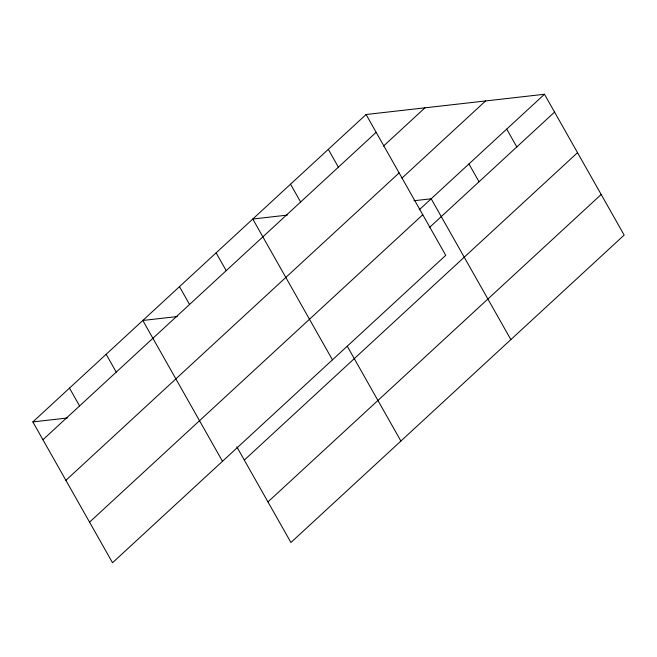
<?xml version="1.0" encoding="UTF-8"?>
<svg xmlns="http://www.w3.org/2000/svg" width="657" height="657" viewBox="0 0 657 657"><rect width="100%" height="100%" fill="white"/><g stroke="black" fill="none" stroke-linecap="round" stroke-linejoin="round"><path stroke-width="0.99" d="M366.072 114.507L445.742 255.327L112.519 562.737L32.85 421.917L366.072 114.507L544.481 94.263L624.15 235.083L290.928 542.493L236.816 446.85M42.935 439.738L376.149 132.328M383.474 146.084L424.948 107.822M65.897 480.333L399.119 172.914M401.928 178.137L485.605 100.94M419.215 209.821L544.481 94.263M89.557 522.151L422.779 214.74M429.3 227.65L554.565 112.084M244.305 460.089L577.528 152.679M267.966 501.907L601.188 194.497M287.29 215.11L252.773 219.027L332.45 359.847M413.926 200.738L431.181 198.784L510.859 339.603M177.324 316.559L142.815 320.468L222.485 461.288M32.85 421.917L67.359 418M506.711 129.1L516.796 146.93M468.95 163.946L479.035 181.767M328.303 149.344L338.388 167.165M290.542 184.19L300.627 202.011M347.282 346.288L400.893 441.044M216.12 252.838L226.205 270.668M179.468 286.657L189.553 304.478M106.155 354.287L116.24 372.108M69.502 388.098L79.587 405.927"/></g></svg>
